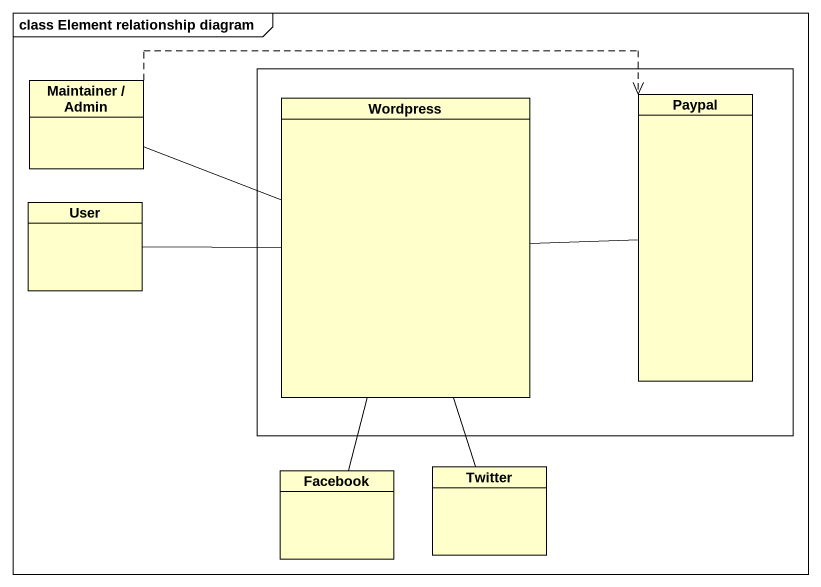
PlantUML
@startuml
mainframe class Element relationship diagram
hide circle
hide empty members
class "Maintainer / Admin" as Maintainer_Admin
rectangle " " as rectangle1 {
  class Wordpress
  class Paypal
}
class User
class Facebook
class Twitter
Maintainer_Admin -right- Wordpress
Maintainer_Admin .right.> Paypal
Paypal -left- Wordpress
User -right- Wordpress
Facebook -up- Wordpress
Twitter -up- Wordpress
@enduml
